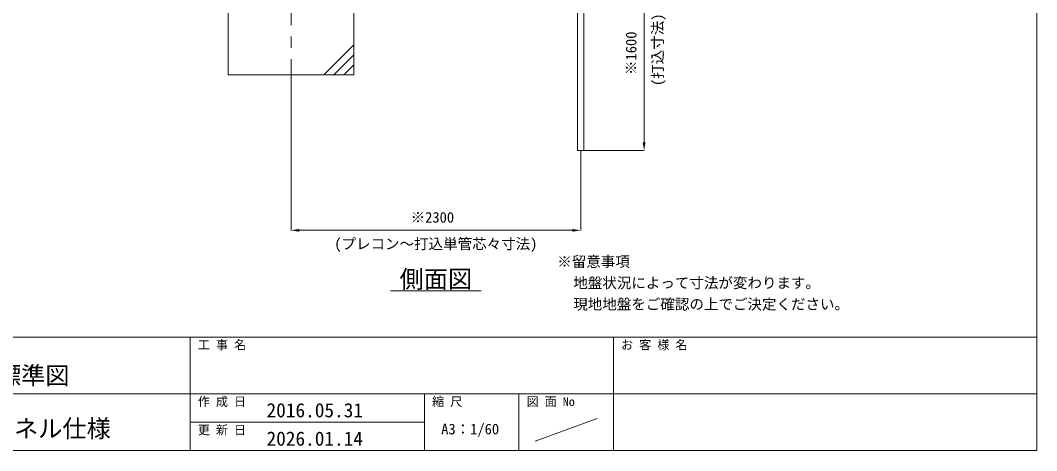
# Model space of a CAD drawing. Units: millimetres, scale not verified. Extents: x 2437 to 26587, y -17325 to 17325.
# Drawn here: x 18518 to 26587, y 675 to 4088 of the extents above; entities that cross this region are included whole.
import ezdxf
from ezdxf.enums import TextEntityAlignment as Align

# ---------------------------------------------------------------- set-up
doc = ezdxf.new("R2010")
doc.units = ezdxf.units.MM
doc.header["$LTSCALE"] = 90
doc.linetypes.add('CHAIN2', pattern=[12, 9, -1, 1, -1])
for name, color, linetype, lineweight in [('0-9_基礎工事用PCA大', 7, 'Continuous', 18), ('0-A_図面枠', 7, 'Continuous', 18), ('0-B_寸法', 3, 'Continuous', 18), ('0-E_単管', 7, 'Continuous', 18), ('1-4_通芯', 1, 'CHAIN2', 18), ('1-9_文字', 7, 'Continuous', 18)]:
    doc.layers.add(name, color=color, linetype=linetype, lineweight=lineweight)
doc.styles.add('ＭＳ ゴシック', font='')
doc.styles.get('ＭＳ ゴシック').set_extended_font_data('MS Gothic')

msp = doc.modelspace()

# ---------------------------------------------------------------- linework, layer by layer
at = {"layer": '0-9_基礎工事用PCA大'}
for p, q in [((21166.88, 3895), (20926.88, 3655)), ((21166.88, 3815), (21006.88, 3655)), ((21166.88, 3735), (21086.88, 3655))]:
    msp.add_line(p, q, dxfattribs=at)
msp.add_lwpolyline([(20166.88, 3655), (21166.88, 3655), (21166.88, 4655), (20166.88, 4655)], close=True, dxfattribs=at)
at = {"layer": '0-A_図面枠'}
for p, q in [((2436.88, 1575), (26586.88, 1575)), ((19866.88, 1575), (19866.88, 675)), ((23226.88, 1575), (23226.88, 675)), ((16506.88, 1125), (26586.88, 1125)), ((21726.88, 1125), (21726.88, 675)), ((22476.88, 1125), (22476.88, 675)), ((21726.88, 900), (19866.88, 900)), ((22606.46, 750.75), (23097.3, 929.24))]:
    msp.add_line(p, q, dxfattribs=at)
msp.add_lwpolyline([(2436.88, 17325), (26586.88, 17325), (26586.88, 675), (2436.88, 675)], close=True, dxfattribs=at)
at = {"layer": '0-B_寸法'}
for p, q in [((23470.18, 4589), (23470.18, 3121)), ((20666.88, 3154), (20666.88, 2421.85)), ((22966.88, 3054), (22966.88, 2421.85)), ((22992.18, 3055), (23471.18, 3055)), ((22900.88, 2422.85), (20732.88, 2422.85))]:
    msp.add_line(p, q, dxfattribs=at)
at = {"layer": '0-B_寸法', "color": 91}
for points in [[(23459.18, 3121), (23470.18, 3055), (23481.18, 3121)], [(20732.88, 2433.85), (20666.88, 2422.85), (20732.88, 2411.85)], [(22900.88, 2433.85), (22966.88, 2422.85), (22900.88, 2411.85)]]:
    msp.add_solid(points, dxfattribs=at)
at = {"layer": '0-E_単管'}
msp.add_lwpolyline([(22942.58, 4721.95), (22942.58, 3055), (22991.18, 3055), (22991.18, 4664.74)], dxfattribs=at)
at = {"layer": '1-4_通芯'}
msp.add_line((20666.88, 10260.85), (20666.88, 3155), dxfattribs=at)
at = {"layer": '1-9_文字'}
msp.add_line((21456.88, 1942.85), (22176.88, 1942.85), dxfattribs=at)

# ---------------------------------------------------------------- texts
at = {"layer": '0-A_図面枠', "style": 'ＭＳ ゴシック'}
for s, height, p in [('工 事 名', 70.38, (19926.88, 1457.4)), ('お 客 様 名', 70.38, (23286.88, 1457.4)), ('CYG-126P型\u3000標準図', 140.8, (17181.62, 1158.35)), ('作 成 日\u3000', 70.38, (19926.88, 1007.4)), ('2016.05.31', 112.6, (20472.55, 905.52)), ('縮 尺', 70.38, (21786.88, 1007.4)), ('図 面 No', 70.38, (22536.88, 1007.4)), ('上部パンチングパネル仕様', 140.8, (16931.48, 738.13)), ('A3：1/60', 84.46, (21859.38, 778.66)), ('更 新 日\u3000', 70.38, (19926.88, 782.4)), ('2026.01.14', 112.6, (20472.55, 680.52))]:
    msp.add_text(s, height=height, dxfattribs=at).set_placement(p, align=Align.BOTTOM_LEFT)
at = {"layer": '0-B_寸法', "style": 'ＭＳ ゴシック'}
for s, p in [('(打込寸法)', (23644.9, 3567)), ('※1600', (23434.7, 3654.8))]:
    msp.add_text(s, height=84.46, rotation=90, dxfattribs=at).set_placement(p, align=Align.BOTTOM_LEFT)
for s, p in [('※2300', (21616.68, 2458.32)), ('(プレコン～打込単管芯々寸法)', (21010.48, 2248.13))]:
    msp.add_text(s, height=84.46, dxfattribs=at).set_placement(p, align=Align.BOTTOM_LEFT)
at = {"layer": '1-9_文字', "style": 'ＭＳ ゴシック'}
for s, height, p in [('※留意事項', 84.46, (22780.65, 2106.93)), ('側面図', 140.8, (21528.88, 1923.65)), ('\u3000地盤状況によって寸法が変わります。', 84.46, (22792.92, 1938.52)), ('\u3000現地地盤をご確認の上でご決定ください。', 84.46, (22792.92, 1769.6))]:
    msp.add_text(s, height=height, dxfattribs=at).set_placement(p, align=Align.BOTTOM_LEFT)

doc.saveas('drawing.dxf')
